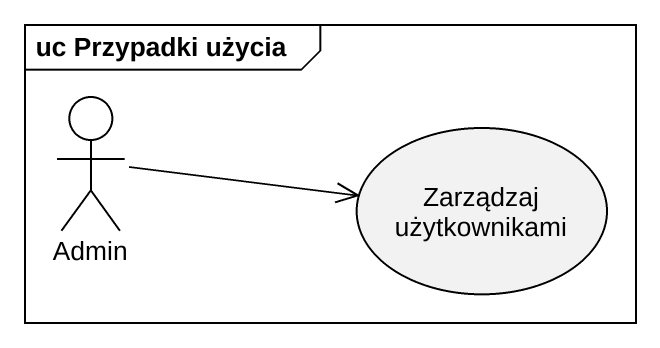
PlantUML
@startuml
mainframe uc Przypadki użycia
actor Admin
usecase "Zarządzaj użytkownikami" as Zarządzaj_użytkownikami
Admin -right-> Zarządzaj_użytkownikami
@enduml
